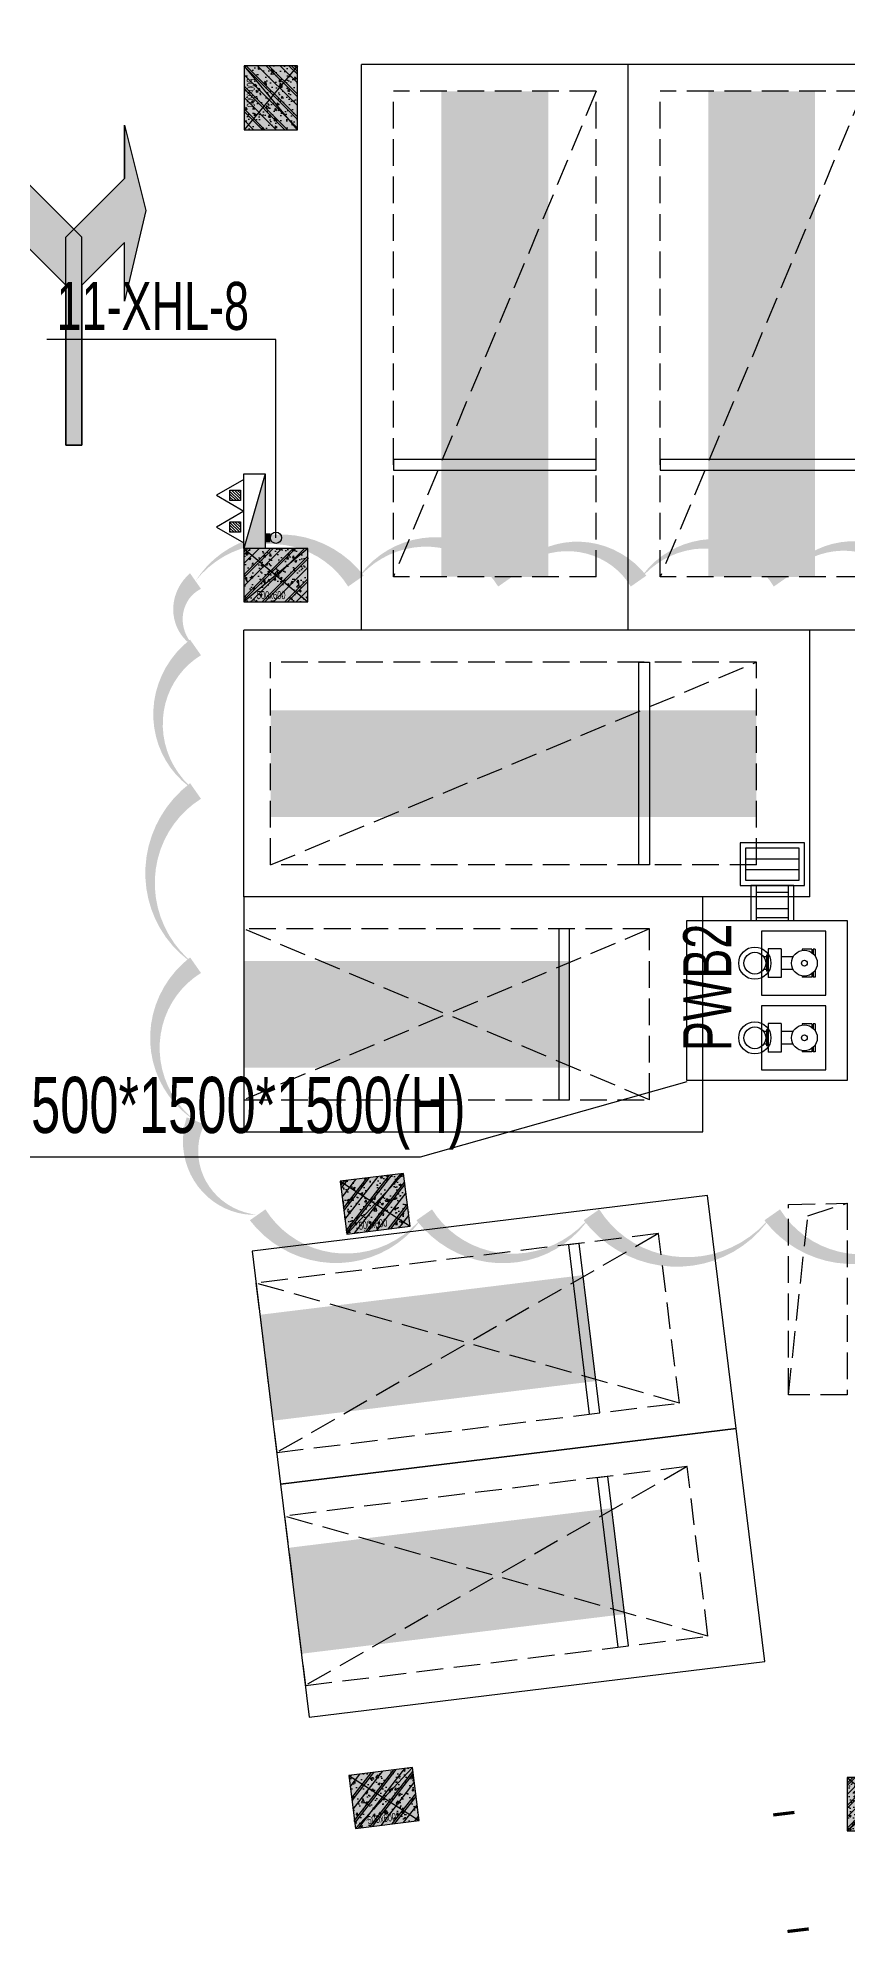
# Model space of a CAD drawing. Extents: x -1338203 to 1886333, y -783476 to 1038610.
# Drawn here: x 826277 to 833857, y -405960 to -388200 of the extents above; entities that cross this region are included whole.
import ezdxf
from ezdxf.enums import TextEntityAlignment as Align

# ---------------------------------------------------------------- set-up
doc = ezdxf.new("R2010")
doc.units = 0
doc.header["$LTSCALE"] = 1000
doc.header["$MEASUREMENT"] = 0
for name, pattern in [('A-001-平面B2$0$__DASH', [0.35, 0.25, -0.1]), ('A-001-平面参照B2$0$A-001-平面参照B2$0$DASH', [0.35, 0.25, -0.1]), ('DASH', [0.35, 0.25, -0.1]), ('负二层集水坑及排水沟$0$负二层集水坑及排水沟$0$CONTINOUS', [0])]:
    doc.linetypes.add(name, pattern=pattern)
for name, color, linetype in [('A-001-平面参照B2$0$0A-O-HOLE', 52, 'Continuous'), ('A-001-车位参照B2$0$A-001-车位参照B2$0$0A-P-PKNG-CAR(A)', 43, 'Continuous'), ('A-001-车位参照B2$0$A-001-车位参照B2$0$0A-P-PKNG-CAR(B)', 21, 'Continuous'), ('M001-预留预埋B2$0$0M-A-LD', 4, 'Continuous'), ('p-a-mini', 150, 'Continuous'), ('p-a-regular', 5, 'Continuous'), ('S001南区墙柱$0$0S-CW-HATCH', 251, 'Continuous'), ('S001南区墙柱$0$0S-CW-HATCH-UP', 251, 'Continuous'), ('S001南区墙柱$0$S001-墙柱B1_1$0$0S-CC-LINE', 52, 'Continuous'), ('S001南区墙柱$0$S001-墙柱B1_1$0$0S-CW-HATCH-UP', 251, 'Continuous'), ('地面指向箭头', 7, 'Continuous'), ('负二层消火栓$0$负二层消火栓$0$0P-ACC-FH', 7, 'Continuous'), ('负二层消火栓$0$负二层消火栓$0$0P-DIM-FH', 3, 'Continuous'), ('负二层消火栓$0$负二层消火栓$0$0P-PIPE-FH', 1, 'Continuous'), ('负二层消火栓$0$负二层消火栓$0$0P-VPIPE-FH', 1, 'Continuous'), ('负二层消火栓$0$负二层消火栓$1$0P-EQUIP-FH', 7, 'Continuous'), ('负二层集水坑及排水沟$0$负二层集水坑及排水沟$0$0P-A-LEAD', 3, 'Continuous'), ('负二层集水坑及排水沟$0$负二层集水坑及排水沟$0$P001-预留预埋-B1$0$0P-EQUIP-WW', 7, 'Continuous'), ('负二层集水坑及排水沟$0$负二层集水坑及排水沟$0$P001-预留预埋-B1$0$A-001-平面B1$0$0A-A-HATH', 8, 'Continuous'), ('负二层集水坑及排水沟$0$负二层集水坑及排水沟$0$P001-预留预埋-B1$0$A-001-平面B1$0$0A-P-ROOF-DRAN', 190, 'Continuous'), ('负二层集水坑及排水沟$0$负二层集水坑及排水沟$0$给排水设备', 7, '负二层集水坑及排水沟$0$负二层集水坑及排水沟$0$CONTINOUS')]:
    doc.layers.add(name, color=color, linetype=linetype)
doc.layers.add('AAD-A-PROOF', color=30, linetype='Continuous', plot=False)
doc.layers.add('S001南区墙柱$0$S001-墙柱B1_1$0$0S-A-TIPS', color=10, linetype='Continuous', plot=False)
doc.styles.add('S001南区墙柱$0$S001-墙柱B1_1$0$AAD-S', font='aad-s.shx', dxfattribs={"width": 0.7, "bigfont": 'aad-hztxt.shx'})
doc.styles.add('负二层消火栓$0$负二层消火栓$0$AAD-S', font='aad-s.shx', dxfattribs={"width": 0.7, "bigfont": 'aad-hztxt.shx'})
doc.styles.add('负二层集水坑及排水沟$0$负二层集水坑及排水沟$0$AAD-TXT', font='AAD-TXT.shx', dxfattribs={"width": 0.7, "height": 3, "bigfont": 'AAD-HZTXT.shx'})
doc.styles.add('负二层集水坑及排水沟$0$负二层集水坑及排水沟$0$P001-预留预埋-B1$0$AAD-TXT', font='AAD-TXT.shx', dxfattribs={"width": 0.7, "height": 3, "bigfont": 'AAD-HZTXT.shx'})

# ---------------------------------------------------------------- blocks, each defined once
blk = doc.blocks.new('A-001-平面参照B2$0$B1楼板开洞')
at = {"layer": 'A-001-平面参照B2$0$0A-O-HOLE', "linetype": 'A-001-平面参照B2$0$A-001-平面参照B2$0$DASH'}
blk.add_lwpolyline([(66941, -235522), (67491, -235509), (67491, -237305), (66941, -237305)], close=True, dxfattribs=at)
blk.add_lwpolyline([(66941, -237305), (67123, -235627), (67491, -235509)], dxfattribs=at)
blk = doc.blocks.new('A-001-平面参照B2')
blk.add_blockref('A-001-平面参照B2$0$B1楼板开洞', (0, 0))
blk = doc.blocks.new('负二层集水坑及排水沟$0$负二层集水坑及排水沟$0$A$C2D5B4FF3')
at = {"layer": '负二层集水坑及排水沟$0$负二层集水坑及排水沟$0$P001-预留预埋-B1$0$A-001-平面B1$0$0A-A-HATH'}
h = blk.add_hatch(dxfattribs=at)
h.set_pattern_fill('STEEL', color=256, scale=150, angle=495)
h.set_pattern_definition([(180, (-208180, -40365.8), (-2e-05, -238.125), []), (180, (-208264.19, -40450), (-2e-05, -238.125), [])])
h.paths.add_polyline_path([(50, 328), (350, 328), (350, 0), (50, 0)])
at = {"layer": '负二层集水坑及排水沟$0$负二层集水坑及排水沟$0$P001-预留预埋-B1$0$0P-EQUIP-WW'}
for p, q in [((450, 578), (-50, 578)), ((450, 478), (-50, 478))]:
    blk.add_line(p, q, dxfattribs=at)
for points in [[(-100, 728), (500, 728), (500, 328), (-100, 328)], [(-50, 678), (450, 678), (450, 378), (-50, 378)]]:
    blk.add_lwpolyline(points, close=True, dxfattribs=at)
at = {"layer": '负二层集水坑及排水沟$0$负二层集水坑及排水沟$0$P001-预留预埋-B1$0$A-001-平面B1$0$0A-P-ROOF-DRAN'}
for points in [[(0, 0), (0, 328), (400, 328), (400, 0)], [(50, 328), (350, 328), (350, 0), (50, 0)]]:
    blk.add_lwpolyline(points, close=True, dxfattribs=at)
blk = doc.blocks.new('负二层集水坑及排水沟$0$负二层集水坑及排水沟$0$P001-预留预埋-B1$0$P2')
at = {"layer": '负二层集水坑及排水沟$0$负二层集水坑及排水沟$0$P001-预留预埋-B1$0$0P-EQUIP-WW'}
for p, q in [((355609, 79226), (355609, 78958)), ((355730, 79226), (355609, 79226)), ((355730, 79226), (355730, 78958)), ((355928, 79222), (355928, 79211)), ((356019, 79222), (355928, 79222)), ((356019, 79222), (356019, 79190)), ((356032, 79222), (356032, 79179)), ((356048, 79222), (356032, 79222)), ((356048, 79222), (356048, 79159)), ((355593, 79151), (355566, 79151)), ((355593, 79033), (355566, 79033)), ((355593, 79168), (355593, 79016)), ((355603, 79168), (355593, 79168)), ((355603, 79168), (355603, 79016)), ((355609, 79151), (355603, 79151)), ((355609, 79033), (355603, 79033)), ((355843, 79151), (355730, 79151)), ((355843, 79033), (355730, 79033)), ((355603, 79016), (355593, 79016)), ((355730, 78958), (355609, 78958)), ((355928, 78973), (355928, 78962)), ((356019, 78962), (355928, 78962)), ((356019, 78994), (356019, 78962)), ((356032, 79005), (356032, 78962)), ((356048, 78962), (356032, 78962)), ((356048, 79025), (356048, 78962)), ((355609, 78526), (355609, 78258)), ((355730, 78526), (355609, 78526)), ((355730, 78526), (355730, 78258)), ((355928, 78522), (355928, 78511)), ((356019, 78522), (355928, 78522)), ((356019, 78522), (356019, 78490)), ((356032, 78522), (356032, 78479)), ((356048, 78522), (356032, 78522)), ((356048, 78522), (356048, 78459)), ((355593, 78451), (355566, 78451)), ((355593, 78333), (355566, 78333)), ((355593, 78468), (355593, 78316)), ((355603, 78468), (355593, 78468)), ((355603, 78468), (355603, 78316)), ((355609, 78451), (355603, 78451)), ((355609, 78333), (355603, 78333)), ((355843, 78451), (355730, 78451)), ((355843, 78333), (355730, 78333)), ((356048, 78325), (356048, 78262)), ((355603, 78316), (355593, 78316)), ((355730, 78258), (355609, 78258)), ((355928, 78273), (355928, 78262)), ((356019, 78262), (355928, 78262)), ((356019, 78294), (356019, 78262)), ((356032, 78305), (356032, 78262)), ((356048, 78262), (356032, 78262))]:
    blk.add_line(p, q, dxfattribs=at)
for points in [[(354848, 77992), (354848, 79492), (356348, 79492), (356348, 77992)], [(356148, 79392), (355548, 79392), (355548, 78792), (356148, 78792)], [(356148, 78692), (355548, 78692), (355548, 78092), (356148, 78092)]]:
    blk.add_lwpolyline(points, close=True, dxfattribs=at)
for centre, radius in [((355484, 79092), 151), ((355948, 79092), 121), ((355484, 79092), 102), ((355948, 79092), 27), ((355484, 78392), 151), ((355948, 78392), 121), ((355484, 78392), 102), ((355948, 78392), 27)]:
    blk.add_circle(centre, radius, dxfattribs=at)
at = {"layer": '负二层集水坑及排水沟$0$负二层集水坑及排水沟$0$P001-预留预埋-B1$0$0P-EQUIP-WW', "style": '负二层集水坑及排水沟$0$负二层集水坑及排水沟$0$P001-预留预埋-B1$0$AAD-TXT', "width": 0.7}
blk.add_text('PWB2', height=450, rotation=90, dxfattribs=at).set_placement((355263, 78268, 3000))
blk = doc.blocks.new('负二层集水坑及排水沟')
at = {"layer": '负二层集水坑及排水沟$0$负二层集水坑及排水沟$0$0P-A-LEAD'}
for p, q in [((65990, -234371), (63491, -235078)), ((63491, -235078), (58421, -235078))]:
    blk.add_line(p, q, dxfattribs=at)
at = {"layer": '负二层集水坑及排水沟$0$负二层集水坑及排水沟$0$给排水设备', "xscale": -1}
blk.add_blockref('负二层集水坑及排水沟$0$负二层集水坑及排水沟$0$A$C2D5B4FF3', (66991, -232860, 0), dxfattribs=at)
at = {"layer": '负二层集水坑及排水沟$0$负二层集水坑及排水沟$0$给排水设备', "extrusion": (1.61232e-10, 2.41273e-07, 1)}
blk.add_blockref('负二层集水坑及排水沟$0$负二层集水坑及排水沟$0$P001-预留预埋-B1$0$P2', (-288857, -312352, 0), dxfattribs=at)
at = {"layer": '负二层集水坑及排水沟$0$负二层集水坑及排水沟$0$0P-A-LEAD', "color": 7, "style": '负二层集水坑及排水沟$0$负二层集水坑及排水沟$0$AAD-TXT', "width": 0.7}
blk.add_text('集水坑1500*1500*1500(H)', height=525, dxfattribs=at).set_placement((58526, -234851))
blk = doc.blocks.new('M001-预留预埋B2')
at = {"layer": 'M001-预留预埋B2$0$0M-A-LD', "elevation": 3000}
blk.add_lwpolyline([(67132, -242310, 0, 0, 0), (66998, -241218, 30, 30, 0), (66799, -241242, 0, 0, 0), (66933, -242334, 30, 30, 0), (67132, -242310, 30, 30, 0)], format="xyseb", dxfattribs=at)
blk = doc.blocks.new('负二层消火栓$0$负二层消火栓$1$$TwtSys$00000546')
h = blk.add_hatch()
h.set_pattern_fill('ANSI31', color=256, scale=200, style=0)
h.set_pattern_definition([(45, (-38543.802, -6670.83), (-17.67767, 17.67767), [])])
h.paths.add_polyline_path([(-65, 174), (65, 174), (65, 44), (-65, 44)])
for points in [[(0, 344), (-198, 0), (198, 0)], [(-65, 174), (65, 174), (65, 44), (-65, 44)]]:
    blk.add_lwpolyline(points, close=True)
blk = doc.blocks.new('负二层消火栓$0$负二层消火栓$0$$TwtSys$00000434')
for p, q in [((-0.5, 0.5), (-0.5, -0.5)), ((-0.5, -0.5), (0.5, 0.5)), ((0.5, 0.5), (-0.5, 0.5)), ((0.5, -0.5), (0.5, 0.5)), ((-0.5, -0.5), (0.5, -0.5))]:
    blk.add_line(p, q)
blk.add_solid([(0.5, -0.5), (0.5, 0.5), (-0.5, -0.5)])
blk = doc.blocks.new('负二层消火栓')
at = {"layer": '负二层消火栓$0$负二层消火栓$0$0P-DIM-FH'}
for p, q in [((62141, -227416, 800), (59996, -227416, 800)), ((62141, -229274, 800), (62141, -227416, 800))]:
    blk.add_line(p, q, dxfattribs=at)
at = {"layer": '负二层消火栓$0$负二层消火栓$0$0P-PIPE-FH', "linetype": 'Continuous', "const_width": 82.5}
blk.add_lwpolyline([(62089, -229274), (62041, -229274)], dxfattribs=at)
at = {"layer": '负二层消火栓$0$负二层消火栓$0$0P-VPIPE-FH', "linetype": 'Continuous'}
blk.add_circle((62141, -229274), 52.5, dxfattribs=at)
at = {"layer": '负二层消火栓$0$负二层消火栓$0$0P-ACC-FH', "xscale": -700, "yscale": 200, "zscale": 700, "rotation": 89.99999999181479}
blk.add_blockref('负二层消火栓$0$负二层消火栓$0$$TwtSys$00000434', (61941, -229024), dxfattribs=at)
at = {"layer": '负二层消火栓$0$负二层消火栓$1$0P-EQUIP-FH', "xscale": 0.75, "yscale": 0.75, "zscale": 0.75, "rotation": 89.99999999181479}
for p in [(61841, -228876, 800), (61841, -229173, 800)]:
    blk.add_blockref('负二层消火栓$0$负二层消火栓$1$$TwtSys$00000546', p, dxfattribs=at)
at = {"layer": '负二层消火栓$0$负二层消火栓$0$0P-DIM-FH', "color": 7, "style": '负二层消火栓$0$负二层消火栓$0$AAD-S', "width": 0.7}
blk.add_text('11-XHL-8', height=450, dxfattribs=at).set_placement((60086, -227326, 800))
blk = doc.blocks.new('S001南区墙柱$0$AAD_BLOCK_20230215093950878')
at = {"layer": 'S001南区墙柱$0$0S-CW-HATCH'}
h = blk.add_hatch(color=256, dxfattribs=at)
h.dxf.hatch_style = 1
h.paths.add_polyline_path([(-300, -250), (300, -250), (300, 250), (-300, 250)])
at = {"layer": 'S001南区墙柱$0$0S-CW-HATCH-UP'}
h = blk.add_hatch(dxfattribs=at)
h.set_pattern_fill('钢筋混凝土', color=256, scale=30, pattern_type=2)
h.set_pattern_definition([(45, (-42203.53, -84001.15), (-106.06602, 106.06602), []), (50, (-42203.53, -84001.15), (215.17805, -18.82564), [22.5, -247.5]), (355, (-42203.53, -84001.15), (-41.6254, 225.65764), [18, -198]), (100.4514, (-42185.6, -84002.72), (173.5528, 206.83186), [19.12206, -210.34263]), (46.1842, (-42203.53, -83941.15), (320.1723, -49.6557), [33.75, -371.25]), (96.6356, (-42176.85, -83945.3), (280.3988, 292.2354), [28.6831, -315.5139]), (351.1842, (-42203.53, -83941.15), (280.3986, 292.2356), [27, -297]), (21, (-42173.53, -83956.15), (179.0721, -120.78567), [22.5, -247.5]), (326, (-42173.53, -83956.15), (72.9946, 217.545), [18, -198]), (71.4514, (-42158.6, -83966.21), (252.0668, 96.75915), [19.12206, -210.34263]), (37.5, (-42203.53, -84001.15), (3.647957, 99.868156), [1.5, -195.6, 1.5, -201, 1.5, -198.75]), (7.5, (-42203.53, -84001.15), (78.92086, 118.32351), [1.5, -114.6, 1.5, -191.1, 1.5, -75.75]), (327.5, (-42270.43, -84001.15), (160.14673, -6.76646), [1.5, -75, 1.5, -234, 1.5, -310.5]), (317.5, (-42300.43, -84001.15), (174.95585, 30.0315), [1.5, -97.5, 1.5, -155.4, 1.5, -220.5])])
h.paths.add_polyline_path([(-300, -250), (300, -250), (300, 250), (-300, 250)])
at = {"layer": 'S001南区墙柱$0$S001-墙柱B1_1$0$0S-CW-HATCH-UP', "transparency": 33554661}
h = blk.add_hatch(dxfattribs=at)
h.set_pattern_fill('钢筋混凝土', color=0, scale=30)
h.set_pattern_definition([(45, (48108.52, -15514.205), (-53.03301, 53.03301), []), (50, (48108.52, -15514.2), (215.17805, -18.82564), [22.5, -247.5]), (355, (48108.52, -15514.2), (-41.6254, 225.6576), [18, -198]), (100.4514, (48126.45, -15515.77), (173.5528, 206.8319), [19.1221, -210.3426]), (46.1842, (48108.52, -15454.2), (320.1723, -49.6557), [33.75, -371.25]), (96.6356, (48135.2, -15458.34), (280.3988, 292.2354), [28.683, -315.514]), (351.1842, (48108.52, -15454.2), (280.3986, 292.2356), [27, -297]), (21, (48138.52, -15469.2), (179.0721, -120.78567), [22.5, -247.5]), (326, (48138.52, -15469.2), (72.9946, 217.545), [18, -198]), (71.4514, (48153.44, -15479.27), (252.0668, 96.75915), [19.1221, -210.3426]), (37.5, (48108.52, -15514.205), (3.64796, 99.86816), [0, -195.6, 0, -201, 0, -198.75]), (7.5, (48108.52, -15514.2), (78.92086, 118.32351), [0, -114.6, 0, -191.1, 0, -75.75]), (327.5, (48041.62, -15514.205), (160.14673, -6.76646), [0, -75, 0, -234, 0, -310.5]), (317.5, (48011.62, -15514.2), (174.95585, 30.0315), [0, -97.5, 0, -155.4, 0, -220.5])])
h.paths.add_polyline_path([(-300, -250), (300, -250), (300, 250), (-300, 250)])
at = {"layer": 'S001南区墙柱$0$S001-墙柱B1_1$0$0S-A-TIPS'}
for p, q in [((-300, 250), (300, -250)), ((300, 250), (-300, -250))]:
    blk.add_line(p, q, dxfattribs=at)
at = {"layer": 'S001南区墙柱$0$S001-墙柱B1_1$0$0S-CC-LINE'}
blk.add_lwpolyline([(-300, -250), (300, -250), (300, 250), (-300, 250)], close=True, dxfattribs=at)
at = {"layer": 'S001南区墙柱$0$S001-墙柱B1_1$0$0S-A-TIPS', "style": 'S001南区墙柱$0$S001-墙柱B1_1$0$AAD-S', "width": 0.7}
blk.add_text('500x600', height=75, dxfattribs=at).set_placement((-45, -187), align=Align.MIDDLE_CENTER)
blk = doc.blocks.new('S001南区墙柱')
for p, rotation in [((65204, 83951, 3370), 270), ((66183, 73586, 3370), 7.166417273599052), ((66265, 68017, 3370), 7.166417273599052)]:
    blk.add_blockref('S001南区墙柱$0$AAD_BLOCK_20230215093950878', p, dxfattribs=dict(rotation=rotation))
for p in [(65253, 79477, 3370), (70903, 67961, 3370)]:
    blk.add_blockref('S001南区墙柱$0$AAD_BLOCK_20230215093950878', p)
blk = doc.blocks.new('S001地下二墙柱')
blk.add_blockref('S001南区墙柱', (-3112, -309101, -3370))
blk = doc.blocks.new('左转加右转')
at = {"layer": '地面指向箭头'}
for points in [[(3220885, 2465747), (3221085, 2466547), (3221085, 2466047), (3221635, 2465497), (3221635, 2463547), (3221485, 2463547), (3221485, 2465047), (3221085, 2465447), (3221085, 2464897)], [(3222235, 2465747), (3222035, 2466547), (3222035, 2466047), (3221485, 2465497), (3221485, 2463547), (3221635, 2463547), (3221635, 2465047), (3222035, 2465447), (3222035, 2464897)]]:
    blk.add_hatch(color=251, dxfattribs=at).paths.add_polyline_path(points)
at = {"layer": '地面指向箭头', "color": 251}
for points in [[(3221085, 2466547), (3220885, 2465747), (3221085, 2464897), (3221085, 2465447), (3221485, 2465047), (3221485, 2463547), (3221635, 2463547), (3221635, 2465497), (3221085, 2466047), (3221085, 2466547), (3221085, 2466047)], [(3222035, 2466547), (3222235, 2465747), (3222035, 2464897), (3222035, 2465447), (3221635, 2465047), (3221635, 2463547), (3221485, 2463547), (3221485, 2465497), (3222035, 2466047), (3222035, 2466547), (3222035, 2466047)]]:
    blk.add_lwpolyline(points, dxfattribs=at)
blk = doc.blocks.new('A$C3d42903c')
at = {"layer": '地面指向箭头', "color": 251, "linetype": 'Continuous', "xscale": -1}
blk.add_blockref('左转加右转', (3635526, -2326326), dxfattribs=at)
blk = doc.blocks.new('A-001-车位参照B2$0$A-001-车位参照B2$0$ddd')
for p, q in [((0, 2500), (5300, 2500)), ((0, 2500), (0, 0)), ((5300, 2500), (5300, 0)), ((0, 0), (5300, 0))]:
    blk.add_line(p, q)
at = {"linetype": 'A-001-平面B2$0$__DASH'}
for p, q in [((500, 2200), (500, 300)), ((500, 2200), (5050, 2200)), ((5050, 2200), (5050, 300)), ((500, 300), (5050, 300))]:
    blk.add_line(p, q, dxfattribs=at)
blk.add_lwpolyline([(5050, 2200), (500, 300)], dxfattribs=at)
blk.add_lwpolyline([(1500, 300), (1500, 2200), (1600, 2200), (1600, 300)], close=True)
at = {"layer": 'p-a-regular', "ltscale": 0.002, "const_width": 1000}
blk.add_lwpolyline([(5050, 1250), (500, 1250)], dxfattribs=at)
blk = doc.blocks.new('A-001-车位参照B2$0$A-001-车位参照B2$0$A$C43AE5A3B')
at = {"color": 241}
blk.add_lwpolyline([(400, 0), (400, 4300), (2600, 4300), (2600, 0)], close=True, dxfattribs=at)
at = {"color": 241, "linetype": 'DASH'}
for points in [[(700, 0), (700, 3800), (2300, 3800), (2300, 0), (700, 0)], [(2300, 3800), (700, 0)], [(700, 3800), (2300, 0)]]:
    blk.add_lwpolyline(points, dxfattribs=at)
at = {"color": 241}
blk.add_lwpolyline([(700, 3050), (2300, 3050), (2300, 2950), (700, 2950), (700, 3050)], dxfattribs=at)
at = {"layer": 'p-a-mini', "ltscale": 0.002, "const_width": 1000}
blk.add_lwpolyline([(1500, 3050), (1500, 0)], dxfattribs=at)

msp = doc.modelspace()

# ---------------------------------------------------------------- linework, layer by layer
at = {"layer": 'AAD-A-PROOF', "color": 241}
msp.add_lwpolyline([(827753.1, -393290.3, 0, 178.2, -0.5205671), (829255.8, -393290.3, 0, 178.2, -0.5205671), (830661.4, -393290.3, 0, 178.2, -0.5205671), (831903.7, -393290.3, 0, 178.2, -0.5205671), (833243.4, -393290.3, 0, 178.2, -0.5205671), (834502, -393290.3, 0, 178.2, -0.5205671), (836047.4, -393434.6, 0, 178.2, -0.5205671), (836047.4, -394664.2, 0, 178.2, -0.5205671), (836047.4, -396224.2, 0, 178.2, -0.5205671), (836047.4, -397672.6, 0, 178.2, -0.5205671), (836047.4, -399174, 0, 178.2, -0.5205671), (834749.1, -399229.2, 0, 178.2, -0.5205671), (833155, -399229.2, 0, 178.2, -0.5205671), (831462.2, -399229.2, 0, 178.2, -0.5205671), (829895.5, -399229.2, 0, 178.2, -0.5205671), (828334.9, -399229.2, 0, 178.2, -0.5205671), (827753.1, -398348.1, 0, 178.2, -0.5205671), (827753.1, -396889.9, 0, 178.2, -0.5205671), (827753.1, -395257.6, 0, 178.2, -0.5205671), (827753.1, -393912.3, 0, 178.2, -0.5205671)], format="xyseb", close=True, dxfattribs=at)

# ---------------------------------------------------------------- block references
at = {"ltscale": 0.002}
for name, p in [('S001地下二墙柱', (766365.4, -163610.9)), ('负二层集水坑及排水沟', (766365.4, -163610.9)), ('M001-预留预埋B2', (766365.4, -163610.9)), ('负二层消火栓', (766365.4, -163610.9)), ('A$C3d42903c', (412646.2, -529238.7))]:
    msp.add_blockref(name, p, dxfattribs=at)
msp.add_blockref('A-001-平面参照B2', (766365.4, -163610.9))
at = {"color": 0, "ltscale": 0.002}
msp.add_blockref('M001-预留预埋B2', (766365.4, -163610.9), dxfattribs=at)
at = {"layer": 'A-001-车位参照B2$0$A-001-车位参照B2$0$0A-P-PKNG-CAR(A)', "linetype": 'Continuous', "xscale": -1, "rotation": 269.9972764593918}
for p in [(829306.6, -393750.6), (831806.6, -393750.6)]:
    msp.add_blockref('A-001-车位参照B2$0$A-001-车位参照B2$0$ddd', p, dxfattribs=at)
at = {"layer": 'A-001-车位参照B2$0$A-001-车位参照B2$0$0A-P-PKNG-CAR(A)', "linetype": 'Continuous', "rotation": 180.0027235406079}
msp.add_blockref('A-001-车位参照B2$0$A-001-车位参照B2$0$ddd', (833506.6, -393750.6), dxfattribs=at)
at = {"layer": 'A-001-车位参照B2$0$A-001-车位参照B2$0$0A-P-PKNG-CAR(B)', "xscale": -1}
for p, rotation in [((828206.6, -398850.6), 270.000000010226), ((828599.2, -402151.2), 276.9999966148662), ((828867.3, -404334.8), 276.9999966148662)]:
    msp.add_blockref('A-001-车位参照B2$0$A-001-车位参照B2$0$A$C43AE5A3B', p, dxfattribs=dict(at, rotation=rotation))

doc.saveas('drawing.dxf')
